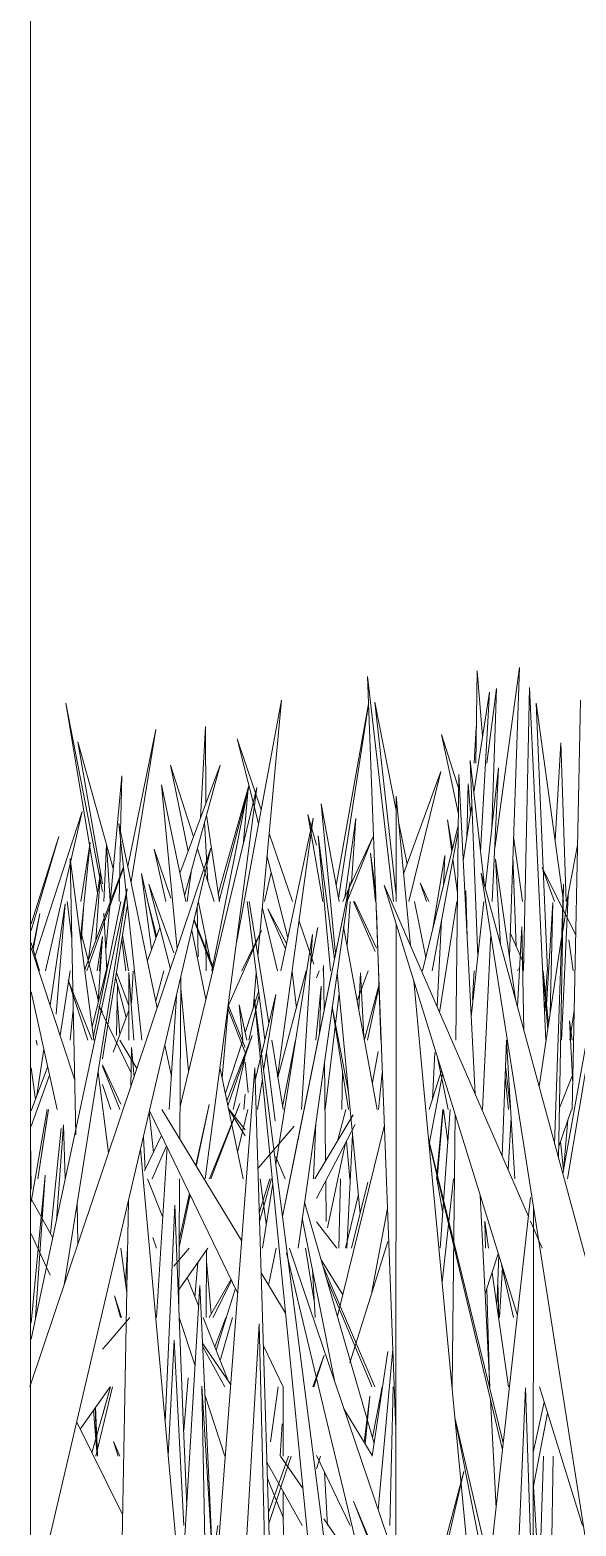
# Model space of a CAD drawing. Header units: millimetres. Extents: x -10020 to 20888, y -4665 to 12339.
# Drawn here: x 2086.9 to 2108.7, y 3083 to 3142.6 of the extents above; entities that cross this region are included whole.
import ezdxf

# ---------------------------------------------------------------- set-up
doc = ezdxf.new("R2010")
doc.units = ezdxf.units.MM
doc.layers.add('A-FLOR-HRAL', color=11, linetype='Continuous', lineweight=9)
doc.layers.add('G-IMPT', color=8, linetype='Continuous', lineweight=9)

# ---------------------------------------------------------------- blocks, each defined once
blk = doc.blocks.new('Railing - 3_4_-V12-West')
at = {"layer": 'A-FLOR-HRAL'}
blk.add_line((2086.948, 3048), (2086.948, 3746.5), dxfattribs=at)
blk = doc.blocks.new('Railing - Railing-408075-West')
blk.add_blockref('Railing - 3_4_-V12-West', (0, 0))
blk = doc.blocks.new('Grass Array - 25_dwg-V24-West')
at = {"layer": 'G-IMPT'}
for p, q in [((2105.437, 3110.032), (2106.431, 3117.22)), ((2106.021, 3105.701), (2106.431, 3117.22)), ((2101.505, 3086.89), (2100.375, 3116.865)), ((2101.403, 3107.901), (2100.375, 3116.865)), ((2106.59, 3105.142), (2106.823, 3116.428)), ((2107.479, 3102.383), (2106.823, 3116.428)), ((2095.154, 3106.261), (2096.955, 3115.929)), ((2096.011, 3105.74), (2096.955, 3115.929)), ((2104.605, 3112.247), (2105.225, 3116.238)), ((2104.877, 3109.897), (2105.225, 3116.238)), ((2108.529, 3099.624), (2108.849, 3115.928)), ((2090.832, 3109.301), (2091.941, 3114.749)), ((2090.959, 3108.687), (2091.941, 3114.749)), ((2104.458, 3113.519), (2105.036, 3108.527)), ((2104.458, 3113.519), (2104.76, 3105.701)), ((2092.904, 3109.028), (2094.511, 3113.334)), ((2093.089, 3108.137), (2094.511, 3113.334)), ((2103.892, 3102.383), (2104.009, 3112.967)), ((2104.655, 3100.247), (2104.009, 3112.967)), ((2105.06, 3108.44), (2105.584, 3113.231)), ((2105.338, 3107.901), (2105.584, 3113.231)), ((2093.137, 3107.901), (2092.175, 3112.557)), ((2092.79, 3106.008), (2092.175, 3112.557)), ((2092.91, 3099.75), (2095.973, 3112.444)), ((2094.174, 3105.142), (2095.621, 3112.411)), ((2094.452, 3100.962), (2095.973, 3112.444)), ((2095.416, 3110.136), (2095.621, 3112.411)), ((2099.241, 3107.901), (2098.525, 3111.79)), ((2099.096, 3105.808), (2098.525, 3111.79)), ((2101.518, 3107.901), (2101.521, 3112.102)), ((2102.08, 3106.154), (2101.521, 3112.102)), ((2104.183, 3109.528), (2104.527, 3111.74)), ((2092.002, 3103.666), (2090.475, 3111.019)), ((2091.381, 3102.383), (2090.475, 3111.019)), ((2096.796, 3100.931), (2098.216, 3111.221)), ((2096.916, 3105.142), (2098.216, 3111.221)), ((2088.077, 3110.492), (2086.98, 3106.754)), ((2088.077, 3110.492), (2086.98, 3107.021)), ((2086.98, 3107.021), (2088.077, 3110.492)), ((2102.561, 3105.142), (2103.986, 3110.931)), ((2102.942, 3105.142), (2103.984, 3110.708)), ((2086.98, 3079.415), (2094.141, 3110.025)), ((2089.333, 3110.258), (2088.948, 3106.469)), ((2089.333, 3110.258), (2088.965, 3107.901)), ((2088.965, 3107.901), (2089.333, 3110.258)), ((2090.472, 3099.117), (2094.141, 3110.025)), ((2091.873, 3109.991), (2092.537, 3108.044)), ((2091.873, 3109.991), (2092.343, 3107.901)), ((2092.343, 3107.901), (2091.873, 3109.991)), ((2100.489, 3109.831), (2100.7, 3108.258)), ((2100.489, 3109.831), (2100.694, 3107.901)), ((2089.479, 3102.383), (2088.538, 3109.62)), ((2088.757, 3098.615), (2088.538, 3109.62)), ((2089.112, 3105.204), (2090.657, 3109.281)), ((2089.194, 3105.142), (2090.662, 3109.239)), ((2102.958, 3106.757), (2103.455, 3109.737)), ((2103.393, 3108.522), (2103.455, 3109.737)), ((2106.262, 3104.013), (2105.466, 3109.591)), ((2105.672, 3106.187), (2105.466, 3109.591)), ((2096.987, 3095.362), (2099.679, 3108.696)), ((2099.679, 3108.696), (2097.524, 3098.022)), ((2099.679, 3108.696), (2097.606, 3094.106)), ((2107.83, 3098.241), (2104.898, 3109.035)), ((2113.307, 3055.48), (2104.898, 3109.035)), ((2090.807, 3108.417), (2088.291, 3092.632)), ((2090.807, 3108.417), (2088.538, 3097.786)), ((2091.666, 3108.601), (2092.661, 3105.868)), ((2091.666, 3108.601), (2092.523, 3105.212)), ((2106.78, 3095.373), (2101.035, 3108.552)), ((2104.458, 3097.504), (2101.035, 3108.552)), ((2104.261, 3107.901), (2104.292, 3108.328)), ((2104.337, 3106.507), (2104.292, 3108.328)), ((2107.818, 3098.241), (2108.178, 3108.6)), ((2107.982, 3097.68), (2108.178, 3108.6)), ((2108.095, 3102.383), (2108.361, 3108.152)), ((2108.145, 3106.726), (2108.361, 3108.152)), ((2088.967, 3106.32), (2089.061, 3107.582)), ((2089.458, 3102.549), (2090.547, 3107.901)), ((2090.024, 3102.909), (2090.814, 3107.789)), ((2093.624, 3105.709), (2093.596, 3107.695)), ((2096.283, 3102.396), (2095.581, 3107.901)), ((2096.447, 3103.07), (2095.658, 3107.901)), ((2103.245, 3103.483), (2103.931, 3107.901)), ((2104.499, 3103.318), (2105.001, 3107.901)), ((2091.61, 3105.556), (2092.102, 3106.876)), ((2094.197, 3105.257), (2093.467, 3107.141)), ((2094.212, 3105.335), (2093.477, 3107.184)), ((2098.112, 3105.419), (2098.4, 3106.877)), ((2098.341, 3106.658), (2098.4, 3106.877)), ((2100.764, 3099.624), (2099.424, 3106.902)), ((2101.497, 3074.912), (2101.517, 3106.995)), ((2103.146, 3103.709), (2103.324, 3107.183)), ((2106.342, 3103.721), (2106.524, 3106.895)), ((2106.596, 3102.783), (2106.524, 3106.895)), ((2087.314, 3105.142), (2086.98, 3106.267)), ((2090.756, 3105.142), (2090.587, 3106.387)), ((2090.862, 3105.142), (2090.614, 3106.552)), ((2093.94, 3104.018), (2093.375, 3106.75)), ((2094.817, 3103.719), (2096.154, 3106.751)), ((2095.37, 3105.142), (2096.154, 3106.751)), ((2096.72, 3097.437), (2098.185, 3106.592)), ((2097.751, 3099.624), (2098.185, 3106.592)), ((2104.956, 3099.624), (2105.279, 3106.611)), ((2107.206, 3100.541), (2108.104, 3106.457)), ((2088.713, 3100.828), (2086.98, 3106.062)), ((2088.535, 3105.142), (2088.134, 3102.576)), ((2088.134, 3102.576), (2088.535, 3105.142)), ((2089.409, 3102.921), (2090.041, 3105.481)), ((2090.866, 3103.773), (2090.374, 3105.072)), ((2090.865, 3105.076), (2090.867, 3102.383)), ((2090.865, 3105.076), (2091.063, 3102.383)), ((2091.063, 3102.383), (2090.865, 3105.076)), ((2090.977, 3103.86), (2091.037, 3105.142)), ((2091.943, 3103.95), (2092.269, 3105.142)), ((2096.802, 3100.896), (2097.936, 3105.142)), ((2098.608, 3105.142), (2098.624, 3105.364)), ((2098.642, 3103.557), (2098.624, 3105.364)), ((2099.622, 3100.303), (2099.166, 3105.081)), ((2100.026, 3103.631), (2100.099, 3105.068)), ((2100.227, 3102.541), (2100.099, 3105.068)), ((2104.555, 3104.011), (2104.617, 3105.142)), ((2106.351, 3105.142), (2106.379, 3105.233)), ((2106.352, 3105.142), (2106.379, 3105.233)), ((2107.351, 3105.142), (2107.551, 3102.819)), ((2107.368, 3105.142), (2107.583, 3103.029)), ((2089.239, 3102.383), (2088.45, 3104.775)), ((2089.408, 3102.383), (2088.45, 3104.775)), ((2090.763, 3103.288), (2090.345, 3104.893)), ((2092.903, 3098.442), (2092.939, 3104.887)), ((2095.815, 3103.626), (2095.946, 3105.039)), ((2098.532, 3104.538), (2098.31, 3102.383)), ((2098.456, 3102.638), (2098.532, 3104.538)), ((2100.251, 3102.411), (2100.837, 3104.617)), ((2100.373, 3102.383), (2100.839, 3104.569)), ((2102.592, 3100.719), (2102.212, 3104.752)), ((2088.01, 3099.624), (2086.98, 3104.307)), ((2092.482, 3099.624), (2092.764, 3104.139)), ((2093.247, 3101.147), (2092.937, 3104.446)), ((2095.506, 3102.687), (2096.039, 3104.308)), ((2095.649, 3102.383), (2096.056, 3104.176)), ((2097.174, 3093.916), (2095.872, 3104.01)), ((2101.4, 3048.355), (2095.872, 3104.01)), ((2095.896, 3100.799), (2096.723, 3104.209)), ((2096.238, 3101.175), (2096.723, 3104.209)), ((2098.681, 3099.632), (2099.245, 3104.25)), ((2088.657, 3103.613), (2088.532, 3102.383)), ((2089.821, 3103.507), (2089.68, 3103.738)), ((2090.954, 3101.107), (2089.68, 3103.738)), ((2090.247, 3101.903), (2090.866, 3103.563)), ((2094.584, 3100.9), (2094.843, 3103.778)), ((2095.501, 3101.892), (2094.83, 3103.625)), ((2095.501, 3102.095), (2094.841, 3103.754)), ((2095.264, 3103.795), (2095.573, 3102.383)), ((2095.264, 3103.795), (2095.41, 3102.383)), ((2099.617, 3099.624), (2098.971, 3103.711)), ((2099.612, 3100.303), (2098.971, 3103.711)), ((2090.024, 3102.909), (2089.821, 3101.65)), ((2109.258, 3103.228), (2108.15, 3097.065)), ((2108.549, 3100.652), (2108.419, 3103.153)), ((2108.518, 3102.383), (2108.419, 3103.153)), ((2091.191, 3101.254), (2090.505, 3102.383)), ((2090.972, 3102.099), (2090.943, 3100.515)), ((2090.972, 3102.099), (2091.079, 3100.92)), ((2092.565, 3100.954), (2092.309, 3102.191)), ((2094.713, 3100.276), (2095.406, 3102.383)), ((2094.777, 3099.966), (2095.776, 3102.572)), ((2094.818, 3099.77), (2095.776, 3102.572)), ((2097.009, 3099.624), (2096.559, 3102.383)), ((2096.989, 3099.746), (2097.511, 3102.383)), ((2105.738, 3097.762), (2105.903, 3102.376)), ((2106.119, 3098.806), (2105.902, 3102.383)), ((2108.335, 3096.865), (2109.26, 3102.383)), ((2095.022, 3099.624), (2095.485, 3101.663)), ((2095.501, 3101.511), (2095.627, 3100.305)), ((2096.695, 3099.171), (2096.35, 3101.876)), ((2098.701, 3097.577), (2098.662, 3101.535)), ((2102.957, 3100.021), (2103.054, 3101.901)), ((2103.582, 3099.624), (2103.157, 3101.703)), ((2086.98, 3099.579), (2087.638, 3101.315)), ((2086.98, 3098.966), (2087.708, 3100.998)), ((2090.063, 3097.899), (2089.644, 3101.119)), ((2089.821, 3101.402), (2090.546, 3099.845)), ((2090.512, 3099.624), (2089.821, 3101.352)), ((2092.404, 3055.48), (2095.881, 3101.287)), ((2094.452, 3100.962), (2093.909, 3096.865)), ((2095.418, 3096.865), (2094.499, 3101.314)), ((2096.177, 3091.796), (2095.881, 3101.287)), ((2099.348, 3099.624), (2099.378, 3101.136)), ((2100.806, 3099.624), (2100.962, 3101.092)), ((2102.825, 3098.24), (2103.365, 3101.031)), ((2102.833, 3099.624), (2103.32, 3101.176)), ((2105.989, 3099.624), (2105.851, 3100.916)), ((2105.866, 3101.357), (2106.067, 3099.624)), ((2090.149, 3099.624), (2089.821, 3100.619)), ((2095.989, 3099.624), (2096.186, 3100.851)), ((2099.622, 3100.303), (2100.082, 3095.491)), ((2102.592, 3100.719), (2104.772, 3077.552)), ((2093.537, 3097.4), (2094.074, 3099.828)), ((2093.556, 3097.368), (2094.074, 3099.828)), ((2094.081, 3096.865), (2095.288, 3099.868)), ((2094.136, 3096.865), (2095.288, 3099.868)), ((2095.444, 3099.624), (2095.501, 3100.239)), ((2086.931, 3088.588), (2090.472, 3099.117)), ((2086.98, 3095.955), (2087.62, 3099.624)), ((2087.243, 3096.865), (2087.673, 3099.624)), ((2087.243, 3096.865), (2087.61, 3099.215)), ((2087.673, 3099.624), (2087.61, 3099.215)), ((2091.85, 3097.918), (2091.682, 3099.514)), ((2095.201, 3092.333), (2091.696, 3099.573)), ((2095.359, 3094.405), (2092.183, 3099.624)), ((2094.827, 3099.679), (2095.501, 3098.811)), ((2094.827, 3099.679), (2095.501, 3098.58)), ((2095.501, 3098.58), (2094.827, 3099.679)), ((2095.199, 3097.925), (2095.611, 3099.624)), ((2098.273, 3096.865), (2099.804, 3099.412)), ((2099.178, 3098.371), (2099.511, 3099.624)), ((2103.115, 3096.865), (2103.375, 3099.624)), ((2103.143, 3096.865), (2103.388, 3099.624)), ((2103.569, 3098.346), (2103.397, 3099.624)), ((2103.503, 3097.435), (2103.662, 3099.624)), ((2103.86, 3099.433), (2103.741, 3088.588)), ((2105.969, 3097.234), (2106.088, 3099.313)), ((2107.991, 3098.155), (2108.499, 3099.624)), ((2088.175, 3098.875), (2087.749, 3094.682)), ((2087.986, 3095.201), (2088.27, 3099.013)), ((2088.341, 3096.865), (2088.27, 3099.013)), ((2091.514, 3097.228), (2091.451, 3098.526)), ((2091.49, 3097.18), (2092.175, 3098.585)), ((2096.006, 3097.284), (2097.449, 3098.965)), ((2098.226, 3096.865), (2098.315, 3099.092)), ((2098.341, 3096.085), (2099.882, 3099.028)), ((2099.176, 3091.398), (2101.048, 3099.002)), ((2099.584, 3094.869), (2099.774, 3098.631)), ((2106.119, 3098.806), (2106.237, 3096.865)), ((2091.338, 3098.041), (2093.43, 3074.793)), ((2091.796, 3096.865), (2092.373, 3098.175)), ((2091.965, 3091.347), (2092.39, 3098.141)), ((2096.987, 3095.362), (2097.524, 3098.022)), ((2098.779, 3094.909), (2099.503, 3098.305)), ((2105.781, 3086.356), (2102.804, 3098.464)), ((2102.814, 3098.357), (2104.474, 3091.415)), ((2107.83, 3098.241), (2109.703, 3091.347)), ((2108.059, 3098.353), (2108.176, 3097.21)), ((2086.98, 3090.486), (2088.538, 3097.786)), ((2097.101, 3096.865), (2096.724, 3097.738)), ((2097.09, 3096.865), (2096.724, 3097.738)), ((2103.503, 3097.435), (2103.263, 3094.106)), ((2104.458, 3097.504), (2106.342, 3091.421)), ((2086.98, 3091.136), (2087.533, 3097.006)), ((2087.149, 3091.347), (2087.533, 3097.006)), ((2092.216, 3095.365), (2091.616, 3096.865)), ((2092.893, 3096.843), (2092.864, 3091.663)), ((2092.893, 3096.843), (2092.894, 3096.865)), ((2096.061, 3095.512), (2096.487, 3096.865)), ((2096.072, 3095.162), (2096.551, 3096.865)), ((2096.343, 3095.081), (2096.094, 3096.865)), ((2098.725, 3095.17), (2098.709, 3096.786)), ((2099.271, 3095.805), (2099.292, 3096.865)), ((2099.741, 3094.106), (2100.388, 3096.737)), ((2103.135, 3096.865), (2103.358, 3095.585)), ((2103.793, 3096.865), (2103.342, 3092.747)), ((2092.878, 3094.146), (2093.316, 3096.227)), ((2092.88, 3094.428), (2093.29, 3096.282)), ((2096.186, 3094.106), (2096.599, 3096.686)), ((2099.502, 3094.106), (2100.01, 3096.243)), ((2105.248, 3088.588), (2104.861, 3096.203)), ((2087.84, 3094.516), (2086.98, 3096.075)), ((2088.811, 3095.892), (2088.843, 3094.272)), ((2090.857, 3095.987), (2090.791, 3092.482)), ((2092.315, 3087.177), (2092.7, 3095.813)), ((2093.038, 3087.26), (2092.7, 3095.813)), ((2099.71, 3089.546), (2097.867, 3095.941)), ((2099.271, 3095.805), (2099.237, 3094.106)), ((2101.173, 3095.687), (2100.552, 3092.367)), ((2106.018, 3088.494), (2106.862, 3096.118)), ((2106.967, 3080.311), (2106.985, 3095.744)), ((2099.072, 3088.77), (2097.776, 3095.302)), ((2098.341, 3095.153), (2099.154, 3094.106)), ((2105.193, 3094.106), (2105.04, 3095.178)), ((2105.073, 3094.106), (2105.04, 3095.178)), ((2107.332, 3094.106), (2106.862, 3095.184)), ((2087.739, 3093.028), (2086.98, 3094.679)), ((2091.826, 3094.536), (2091.968, 3094.106)), ((2099.584, 3094.869), (2099.545, 3094.106)), ((2100.555, 3092.367), (2101.182, 3094.365)), ((2090.788, 3092.322), (2090.556, 3094.106)), ((2090.736, 3092.723), (2090.814, 3094.106)), ((2092.661, 3093.389), (2093.276, 3094.106)), ((2092.868, 3092.477), (2094.019, 3094.106)), ((2093.95, 3091.347), (2093.96, 3094.023)), ((2096.436, 3092.634), (2096.733, 3094.106)), ((2096.436, 3092.634), (2096.733, 3094.106)), ((2097.146, 3093.916), (2098.77, 3087.158)), ((2097.174, 3093.916), (2103.094, 3048)), ((2097.261, 3094.106), (2101.182, 3082.555)), ((2098.255, 3091.991), (2097.91, 3094.106)), ((2105.059, 3092.302), (2105.582, 3093.874)), ((2105.525, 3091.786), (2105.598, 3093.823)), ((2093.499, 3092.159), (2093.614, 3093.532)), ((2093.959, 3093.571), (2094.153, 3091.505)), ((2098.179, 3093.271), (2098.293, 3091.347)), ((2098.528, 3093.648), (2099.386, 3092.249)), ((2099.386, 3092.249), (2098.528, 3093.648)), ((2100.671, 3088.588), (2098.606, 3093.376)), ((2105.63, 3091.347), (2105.745, 3093.348)), ((2106.192, 3091.347), (2105.714, 3093.448)), ((2092.962, 3080.311), (2093.702, 3092.613)), ((2093.651, 3091.778), (2093.19, 3092.932)), ((2094.073, 3084.659), (2093.702, 3092.613)), ((2094.939, 3092.875), (2094.062, 3091.347)), ((2094.062, 3091.347), (2094.939, 3092.875)), ((2094.962, 3092.828), (2094.226, 3091.347)), ((2096.135, 3093.129), (2097.112, 3091.523)), ((2100.415, 3088.918), (2098.731, 3092.942)), ((2105.983, 3088.588), (2105.334, 3093.127)), ((2105.609, 3091.347), (2105.561, 3092.771)), ((2089.952, 3048), (2090.791, 3092.482)), ((2090.293, 3092.205), (2090.543, 3091.347)), ((2090.293, 3092.205), (2090.579, 3091.347)), ((2090.579, 3091.347), (2090.293, 3092.205)), ((2094.343, 3090.05), (2095.116, 3092.509)), ((2100.555, 3092.367), (2099.669, 3089.546)), ((2105.237, 3088.804), (2105.123, 3092.495)), ((2096.177, 3091.796), (2097.542, 3048)), ((2105.751, 3086.08), (2104.474, 3091.415)), ((2089.962, 3090.247), (2090.907, 3091.347)), ((2092.877, 3091.347), (2093.51, 3089.427)), ((2094.842, 3088.804), (2093.824, 3091.347)), ((2094.293, 3090.176), (2094.727, 3091.347)), ((2094.526, 3089.667), (2094.998, 3091.347)), ((2094.944, 3072.034), (2096.062, 3091.096)), ((2096.245, 3083.569), (2096.062, 3091.096)), ((2089.962, 3090.247), (2089.821, 3090.082)), ((2092.435, 3085.842), (2092.674, 3090.437)), ((2093.059, 3083.07), (2092.674, 3090.437)), ((2094.924, 3088.685), (2093.81, 3090.293)), ((2094.699, 3088.588), (2093.815, 3090.177)), ((2097.014, 3088.588), (2096.226, 3090.216)), ((2098.642, 3089.846), (2098.198, 3088.588)), ((2098.642, 3089.846), (2098.23, 3088.588)), ((2100.562, 3085.829), (2101.182, 3089.988)), ((2100.798, 3083.686), (2101.384, 3090.089)), ((2099.71, 3089.546), (2100.636, 3086.33)), ((2088.933, 3086.903), (2090.123, 3088.588)), ((2089.403, 3085.958), (2090.14, 3088.588)), ((2089.551, 3085.829), (2090.217, 3088.588)), ((2090.138, 3088.588), (2089.821, 3087.456)), ((2090.14, 3088.588), (2089.821, 3087.449)), ((2093.231, 3088.948), (2093.056, 3086.842)), ((2094.234, 3081.181), (2093.782, 3088.617)), ((2093.984, 3077.552), (2093.782, 3088.617)), ((2096.822, 3088.588), (2096.51, 3086.395)), ((2097.014, 3087.111), (2097.011, 3088.588)), ((2100.415, 3088.918), (2100.552, 3088.588)), ((2100.567, 3086.572), (2100.957, 3088.588)), ((2101.261, 3083.07), (2101.395, 3088.588)), ((2106.018, 3088.494), (2105.235, 3081.421)), ((2106.344, 3081.248), (2106.663, 3088.545)), ((2108.058, 3048), (2106.663, 3088.545)), ((2107.22, 3088.588), (2108.929, 3083.07)), ((2093.906, 3088.225), (2094.696, 3085.829)), ((2100.245, 3086.374), (2100.47, 3088.208)), ((2100.285, 3086.309), (2100.47, 3088.208)), ((2105.494, 3083.757), (2105.274, 3088.076)), ((2106.974, 3085.969), (2107.408, 3087.98)), ((2106.974, 3085.969), (2107.408, 3087.98)), ((2089.592, 3086.001), (2089.462, 3087.651)), ((2089.595, 3085.889), (2089.529, 3087.746)), ((2089.621, 3085.889), (2089.548, 3087.773)), ((2093.038, 3087.26), (2093.173, 3083.829)), ((2099.432, 3087.711), (2100.565, 3085.849)), ((2103.857, 3087.364), (2106.107, 3075.809)), ((2103.857, 3087.364), (2105.483, 3080.351)), ((2106.862, 3074.401), (2103.857, 3087.364)), ((2107.545, 3087.537), (2106.972, 3084.562)), ((2088.796, 3087.178), (2090.622, 3083.503)), ((2096.972, 3087.111), (2096.893, 3085.843)), ((2097.014, 3087.111), (2097.018, 3085.829)), ((2101.498, 3075.815), (2098.77, 3087.158)), ((2090.254, 3086.41), (2090.512, 3085.829)), ((2090.254, 3086.41), (2090.445, 3085.829)), ((2090.445, 3085.829), (2090.254, 3086.41)), ((2089.621, 3085.889), (2089.623, 3085.829)), ((2097.769, 3083.07), (2096.37, 3085.584)), ((2097.224, 3085.829), (2096.433, 3083.588)), ((2097.327, 3085.829), (2096.447, 3083.139)), ((2097.808, 3084.523), (2096.903, 3085.829)), ((2099.685, 3083.07), (2098.341, 3085.846)), ((2098.502, 3085.829), (2098.341, 3085.317)), ((2107.387, 3085.829), (2107.204, 3080.57)), ((2107.671, 3080.311), (2107.77, 3085.829)), ((2097.024, 3083.351), (2096.391, 3084.933)), ((2098.785, 3083.07), (2098.659, 3085.19)), ((2100.241, 3070.13), (2104.204, 3085.214)), ((2102.683, 3078.59), (2104.204, 3085.214)), ((2094.073, 3084.659), (2094.235, 3081.181)), ((2097.021, 3084.414), (2097.041, 3076.312)), ((2106.979, 3084.601), (2107.211, 3080.774)), ((2099.81, 3084.035), (2102.258, 3077.805)), ((2099.81, 3084.035), (2102.323, 3078.054)), ((2094.209, 3081.747), (2094.42, 3083.07)), ((2096.245, 3083.569), (2096.459, 3074.793)), ((2098.63, 3083.336), (2100.253, 3080.994)), ((2106.998, 3081.41), (2106.975, 3083.07))]:
    blk.add_line(p, q, dxfattribs=at)
blk = doc.blocks.new('Grass Array - Grass Array-V25-West')
blk.add_blockref('Grass Array - 25_dwg-V24-West', (0, 0))
blk = doc.blocks.new('Grass Array - 25_dwg-V47-West')
at = {"layer": 'G-IMPT'}
for p, q in [((2104.681, 3113.419), (2104.74, 3117.087)), ((2104.954, 3114.492), (2104.74, 3117.087)), ((2105.126, 3113.419), (2105.505, 3116.393)), ((2105.324, 3110.857), (2105.505, 3116.393)), ((2089.821, 3108.304), (2088.365, 3115.803)), ((2089.623, 3108.252), (2088.365, 3115.803)), ((2099.122, 3108.545), (2100.416, 3115.78)), ((2101.52, 3111.534), (2100.659, 3115.838)), ((2101.508, 3108.178), (2100.659, 3115.838)), ((2108.176, 3107.901), (2107.086, 3115.8)), ((2107.541, 3105.142), (2107.086, 3115.8)), ((2099.218, 3108.026), (2100.417, 3115.754)), ((2093.723, 3111.222), (2093.926, 3114.874)), ((2093.932, 3111.783), (2093.926, 3114.874)), ((2104.624, 3113.419), (2104.704, 3114.865)), ((2088.835, 3114.264), (2090.249, 3109.222)), ((2088.835, 3114.264), (2089.821, 3108.617)), ((2089.821, 3108.617), (2088.835, 3114.264)), ((2096.141, 3111.561), (2095.181, 3114.385)), ((2096.039, 3111.011), (2095.181, 3114.385)), ((2104.022, 3112.334), (2103.321, 3114.557)), ((2103.991, 3111.385), (2103.321, 3114.557)), ((2108.075, 3114.224), (2107.841, 3110.33)), ((2107.841, 3110.33), (2108.075, 3114.224)), ((2108.075, 3114.224), (2108.287, 3107.901)), ((2089.952, 3105.994), (2090.589, 3112.908)), ((2090.544, 3110.687), (2090.589, 3112.908)), ((2093.445, 3110.478), (2092.53, 3113.33)), ((2092.53, 3113.33), (2093.23, 3109.9)), ((2093.23, 3109.9), (2092.53, 3113.33)), ((2101.812, 3109.011), (2103.296, 3113.087)), ((2102.024, 3107.901), (2103.296, 3113.087)), ((2094.431, 3108.197), (2095.654, 3112.523)), ((2094.47, 3107.934), (2095.661, 3112.495)), ((2104.322, 3110.42), (2104.382, 3112.591)), ((2104.477, 3111.422), (2104.382, 3112.591)), ((2087.137, 3105.74), (2089.018, 3111.492)), ((2087.55, 3105.142), (2089.018, 3111.492)), ((2093.889, 3111.061), (2094.018, 3108.693)), ((2093.966, 3111.344), (2094.475, 3107.901)), ((2098.341, 3110.154), (2097.997, 3111.365)), ((2098.598, 3107.901), (2097.997, 3111.365)), ((2099.47, 3108.07), (2099.914, 3111.207)), ((2099.732, 3108.634), (2099.914, 3111.207)), ((2101.95, 3109.39), (2101.622, 3111.027)), ((2103.758, 3110.005), (2103.562, 3111.155)), ((2103.733, 3109.901), (2103.562, 3111.155)), ((2097.387, 3107.901), (2096.463, 3110.616)), ((2098.902, 3105.142), (2098.403, 3110.517)), ((2099.057, 3105.614), (2098.403, 3110.517)), ((2099.392, 3107.901), (2100.581, 3110.463)), ((2099.572, 3107.942), (2100.581, 3110.463)), ((2106.544, 3107.901), (2106.192, 3110.5)), ((2089.873, 3107.901), (2089.976, 3110.168)), ((2090.132, 3107.952), (2089.976, 3110.168)), ((2090.488, 3107.901), (2090.538, 3110.415)), ((2094.273, 3107.901), (2093.599, 3110.001)), ((2108.304, 3107.901), (2108.736, 3110.153)), ((2097.197, 3106.456), (2096.376, 3109.683)), ((2103.957, 3108.253), (2103.775, 3109.591)), ((2106.298, 3106.117), (2106.164, 3109.712)), ((2107.324, 3109.262), (2108.665, 3106.561)), ((2107.324, 3109.262), (2107.825, 3107.901)), ((2089.27, 3105.62), (2089.737, 3109.098)), ((2089.552, 3106.365), (2089.738, 3109.088)), ((2091.776, 3106.002), (2091.378, 3109.02)), ((2091.95, 3106.469), (2091.378, 3109.02)), ((2093.189, 3107.901), (2093.346, 3109.076)), ((2096.276, 3107.901), (2096.533, 3109.068)), ((2102.717, 3107.901), (2102.466, 3108.65)), ((2102.811, 3107.901), (2102.466, 3108.65)), ((2087.74, 3103.768), (2088.338, 3107.817)), ((2087.982, 3103.418), (2088.338, 3107.817)), ((2088.601, 3106.44), (2088.409, 3107.901)), ((2089.992, 3105.175), (2089.88, 3107.44)), ((2091.975, 3106.536), (2091.638, 3107.847)), ((2091.961, 3106.498), (2091.638, 3107.847)), ((2093.64, 3107.884), (2094.105, 3105.604)), ((2094.105, 3105.604), (2093.64, 3107.884)), ((2096.788, 3105.142), (2096.187, 3107.64)), ((2096.398, 3107.612), (2097.149, 3106.23)), ((2096.398, 3107.612), (2097.105, 3106.023)), ((2097.105, 3106.023), (2096.398, 3107.612)), ((2099.558, 3106.174), (2099.68, 3107.901)), ((2100.684, 3105.913), (2099.82, 3107.901)), ((2100.735, 3106.053), (2099.86, 3107.901)), ((2100.908, 3102.383), (2100.732, 3107.545)), ((2102.693, 3105.678), (2102.248, 3107.901)), ((2107.751, 3107.862), (2107.506, 3103.789)), ((2107.751, 3107.862), (2107.643, 3103.425)), ((2087.043, 3106.057), (2087.329, 3107.434)), ((2087.061, 3105.995), (2087.329, 3107.434)), ((2098.235, 3105.409), (2097.651, 3107.126)), ((2089.656, 3103.949), (2088.989, 3106.609)), ((2089.607, 3105.142), (2089.808, 3106.465)), ((2089.653, 3103.909), (2089.821, 3106.511)), ((2089.706, 3105.142), (2089.804, 3106.377)), ((2093.944, 3105.142), (2093.942, 3106.404)), ((2106.596, 3105.445), (2106.055, 3106.662)), ((2108.556, 3105.142), (2108.386, 3106.375)), ((2097.541, 3103.665), (2097.374, 3105.12)), ((2098.341, 3104.867), (2098.451, 3105.142)), ((2099.968, 3103.948), (2100.403, 3105.142)), ((2107.528, 3105.142), (2107.433, 3103.563)), ((2107.433, 3103.563), (2107.528, 3105.142)), ((2090.381, 3102.586), (2090.422, 3104.6)), ((2090.509, 3102.605), (2090.41, 3104.011)), ((2108.607, 3103.57), (2108.432, 3102.383)), ((2087.224, 3102.191), (2087.186, 3102.383)), ((2087.21, 3100.184), (2087.482, 3102.026)), ((2100.566, 3100.701), (2100.802, 3101.94)), ((2087.148, 3100.022), (2086.98, 3101.289)), ((2108.019, 3099.698), (2108.531, 3100.994)), ((2108.356, 3099.21), (2108.192, 3097.338)), ((2086.98, 3096.449), (2086.948, 3098.492)), ((2099.531, 3098.358), (2099.67, 3096.865))]:
    blk.add_line(p, q, dxfattribs=at)
blk = doc.blocks.new('Grass Array - Grass Array-V49-West')
blk.add_blockref('Grass Array - 25_dwg-V47-West', (0, 0))

msp = doc.modelspace()

# ---------------------------------------------------------------- block references
for name in ['Railing - Railing-408075-West', 'Grass Array - Grass Array-V49-West', 'Grass Array - Grass Array-V25-West']:
    msp.add_blockref(name, (0, 0))

doc.saveas('drawing.dxf')
